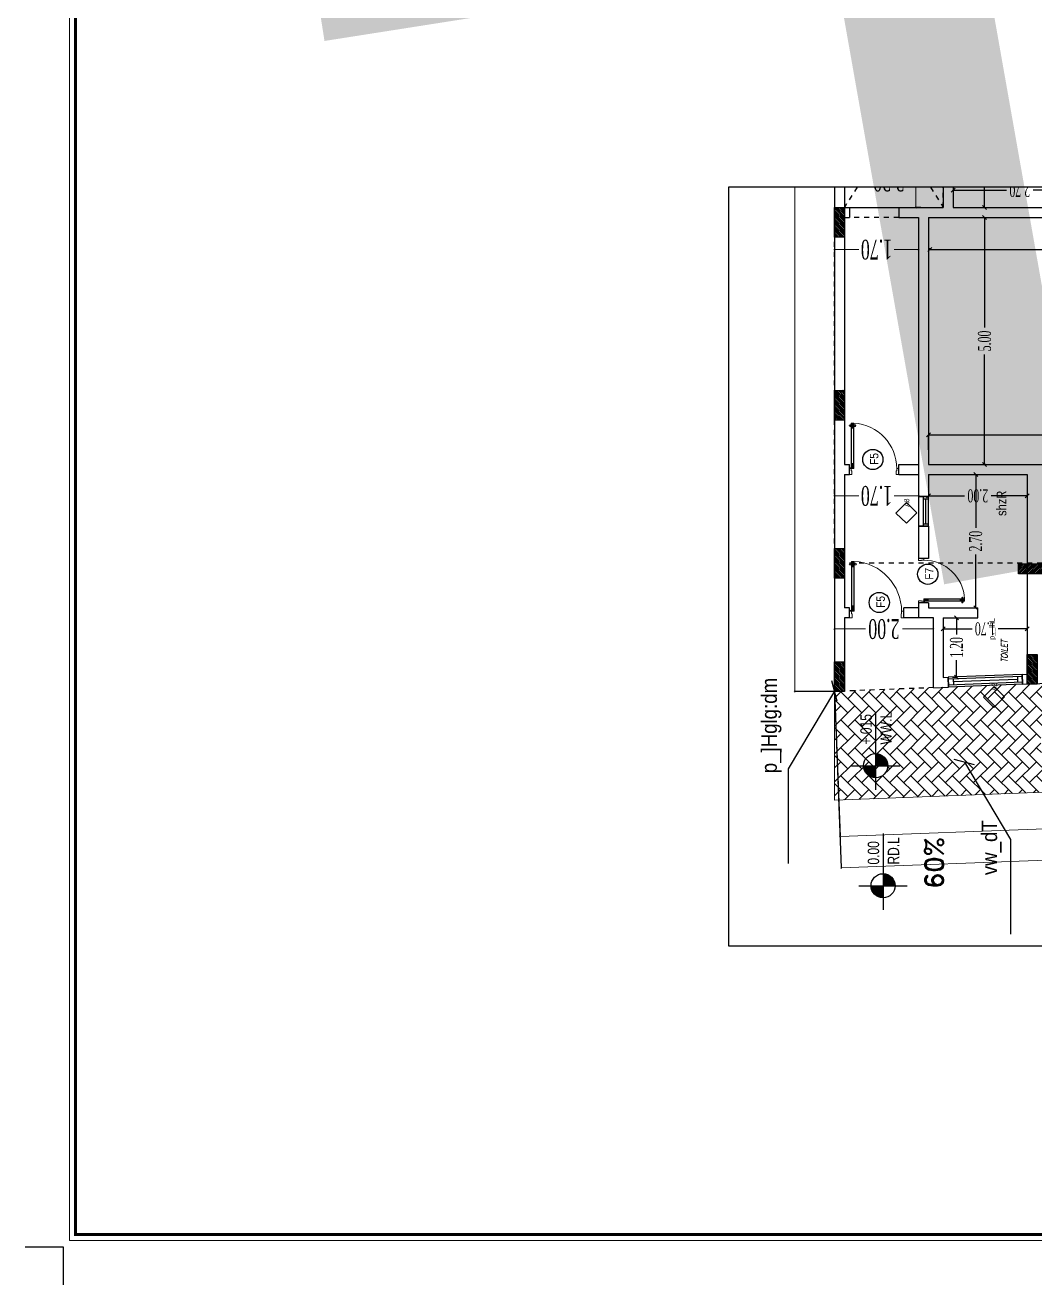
# Model space of a CAD drawing. Header units: metres. Extents: x -434 to 683, y -422 to -228.
# Drawn here: x -434.37 to -413.93, y -316.01 to -290.53 of the extents above; entities that cross this region are included whole.
import ezdxf
from ezdxf.enums import TextEntityAlignment as Align
from ezdxf.xclip import XClip

# ---------------------------------------------------------------- set-up
doc = ezdxf.new("R2010")
doc.units = ezdxf.units.M
doc.header["$MEASUREMENT"] = 0
doc.header["$XCLIPFRAME"] = 2
doc.header["$PDMODE"] = 34
doc.linetypes.add('DD', pattern=[0.2, 0.1, -0.1])
for name, color, linetype, lineweight in [('A-DOOR-FRAM', 31, 'Continuous', 25), ('Dimn Out', 6, 'Continuous', 9), ('door', 114, 'Continuous', 13), ('frame', 12, 'Continuous', 9), ('HACH', 8, 'Continuous', 5), ('Level', 255, 'Continuous', 5), ('Raseef', 225, 'Continuous', 13), ('walls', 7, 'Continuous', 35), ('Windows', 5, 'Continuous', 15)]:
    doc.layers.add(name, color=color, linetype=linetype, lineweight=lineweight)
for name, color, linetype in [('A-LVL', 3, 'Continuous'), ('Boundry Wall', 14, 'Continuous'), ('Columns', 41, 'Continuous'), ('Dim-inside', 1, 'Continuous'), ('DOOR$WIN', 5, 'Continuous'), ('Hand Rail', 42, 'Continuous'), ('LOGO', 7, 'Continuous'), ('TEXT', 4, 'Continuous'), ('Text Title', 3, 'Continuous'), ('TXT', 1, 'Continuous'), ('Viod', 10, 'Continuous'), ('WALL', 7, 'Continuous'), ('window', 5, 'Continuous')]:
    doc.layers.add(name, color=color, linetype=linetype)
doc.styles.add('ELAH-EN', font='arial.ttf', dxfattribs={"width": 0.75})
doc.styles.add('MP', font='xarb.shx', dxfattribs={"height": 200})
doc.styles.add('MUTLAQ - TEXT', font='ashraf.shx', dxfattribs={"height": 0.2})
doc.styles.add('NAMES', font='xarb.shx', dxfattribs={"width": 0.9, "height": 0.2})
doc.styles.add('Q', font='italict.shx', dxfattribs={"height": 0.18})
doc.styles.add('Romand_rahak', font='romand.shx')
doc.styles.add('style2', font='sosa.shx')
doc.styles.add('UTMAN', font='romantic.ttf', dxfattribs={"width": 0.6})
doc.dimstyles.new('DIM-IN', dxfattribs={"dimscale": 100, "dimtxt": 1.5, "dimasz": 0.5, "dimexe": 1, "dimexo": 1, "dimgap": 0.5, "dimtad": 1, "dimdec": 0, "dimzin": 0, "dimdsep": 46, "dimtxsty": 'style2', "dimblk1": 'ARCHTICK', "dimblk2": 'ARCHTICK', "dimsah": 1, "dimcen": 0.5, "dimdle": 1, "dimclrd": 62, "dimclre": 62, "dimclrt": 256, "dimadec": 0, "dimazin": 0, "dimtfac": 1, "dimtdec": 0, "dimtix": 1, "dimtofl": 0, "dimtmove": 2, "dimatfit": 3, "dimldrblk": 'ARCHTICK', "dimfxl": 1, "dimtolj": 1, "dimtzin": 0, "dimarcsym": 0})
doc.dimstyles.new('kamal 1', dxfattribs={"dimscale": 0.8, "dimtxt": 0.33, "dimasz": 0.1, "dimexe": 0, "dimexo": 0, "dimgap": 0.09, "dimtad": 0, "dimzin": 0, "dimdsep": 46, "dimtxsty": 'UTMAN', "dimblk": 'OBLIQUE', "dimcen": 0.09, "dimclrd": 252, "dimclre": 8, "dimclrt": 7, "dimadec": 0, "dimazin": 0, "dimtfac": 1, "dimtix": 1, "dimtofl": 0, "dimtmove": 1, "dimatfit": 3, "dimldrblk": 'OBLIQUE', "dimfxl": 1, "dimtolj": 1, "dimtzin": 0, "dimlwd": -1, "dimarcsym": 0})
doc.dimstyles.new('SD-12.5', dxfattribs={"dimtxt": 0.125, "dimasz": 0.125, "dimexe": 0.075, "dimexo": 0.025, "dimgap": 0.01, "dimtad": 1, "dimdec": 3, "dimlfac": 4, "dimzin": 0, "dimdsep": 46, "dimtxsty": 'MUTLAQ - TEXT', "dimblk1": 'OBLIQUE', "dimblk2": 'OBLIQUE', "dimsah": 1, "dimcen": -0.125, "dimdle": 0.075, "dimclrd": 8, "dimclre": 8, "dimclrt": 1, "dimadec": 0, "dimazin": 0, "dimtfac": 1, "dimtdec": 3, "dimtofl": 0, "dimtmove": 2, "dimatfit": 3, "dimldrblk": 'OBLIQUE', "dimfxl": 1, "dimtolj": 1, "dimtzin": 0, "dimarcsym": 0})
doc.dimstyles.new('UTMAN 77', dxfattribs={"dimscale": 0.8, "dimtxt": 0.1, "dimasz": 0.1, "dimexe": 0, "dimexo": 0, "dimgap": 0.09, "dimtad": 0, "dimzin": 0, "dimdsep": 46, "dimtxsty": 'UTMAN', "dimblk": 'OBLIQUE', "dimcen": 0.09, "dimclrd": 252, "dimclre": 8, "dimclrt": 7, "dimadec": 0, "dimazin": 0, "dimtfac": 1, "dimtix": 1, "dimtofl": 0, "dimtmove": 1, "dimatfit": 3, "dimldrblk": 'OBLIQUE', "dimfxl": 0.18, "dimtolj": 1, "dimtzin": 0, "dimlwd": -1, "dimarcsym": 0})

# ---------------------------------------------------------------- blocks, each defined once
blk = doc.blocks.new('door-1m-wall-15')
at = {"layer": 'door', "color": 211}
for p, q in [((-0.115, 1.003), (-0.092, 1.003)), ((-0.114, 0.973), (-0.092, 0.973)), ((-0.085, 0.938), (-0.085, 0.22)), ((-0.045, 0.938), (-0.045, 0.22)), ((-0.036, 1.003), (-0.014, 1.003)), ((-0.036, 0.973), (-0.014, 0.973)), ((-0.04, 0.22), (-0.09, 0.22)), ((-0.075, 0.12), (-0.075, 0.22)), ((-0.055, 0.12), (-0.055, 0.22))]:
    blk.add_line(p, q, dxfattribs=at)
at = {"layer": 'door'}
for p, q in [((-0.09, 1.038), (-0.04, 1.038)), ((-0.09, 0.12), (-0.09, 1.038)), ((-0.09, 0.938), (-0.04, 0.938)), ((-0.075, 0.938), (-0.075, 1.038)), ((-0.055, 0.938), (-0.055, 1.038)), ((-0.04, 1.038), (-0.04, 0.12)), ((-1.002, 0.01), (-1.002, 0.12)), ((-1.002, 0.12), (-0.962, 0.12)), ((-1.002, 0), (-1.002, 0.01)), ((-0.952, 0), (-1.002, 0)), ((-0.962, 0.115), (-0.962, 0.07)), ((-0.962, 0.07), (-0.952, 0.07)), ((-0.952, 0.07), (-0.952, 0)), ((-0.04, 0.12), (-0.09, 0.12)), ((-0.04, 0.07), (-0.05, 0.07)), ((-0.05, 0.07), (-0.05, 0)), ((-0.05, 0), (0, 0)), ((0, 0.12), (-0.04, 0.12)), ((-0.04, 0.12), (-0.04, 0.07)), ((0, 0), (0, 0.12))]:
    blk.add_line(p, q, dxfattribs=at)
at = {"layer": 'door', "extrusion": (0, 0, -1)}
for centre, major_axis, ratio, start_param, end_param in [((-0.04, 0.118), (-0.858, 0.338), 0.999989, -0.380468, 1.141397), ((-0.026, 0.133), (-0.00347, 0.00347), 1, 4.712389, 10.995574)]:
    blk.add_ellipse(centre, major_axis=major_axis, ratio=ratio, start_param=start_param, end_param=end_param, dxfattribs=at)
at = {"layer": 'door', "color": 211, "extrusion": (0, 0, -1)}
for centre, major_axis, start_param, end_param in [((-0.115, 0.988), (0.0106, 0.0106), 3.141593, 9.424778), ((-0.014, 0.988), (-0.0106, 0.0106), 4.712389, 10.995574)]:
    blk.add_ellipse(centre, major_axis=major_axis, ratio=1, start_param=start_param, end_param=end_param, dxfattribs=at)
blk = doc.blocks.new('_OBLIQUE')
at = {"color": 0, "linetype": 'ByBlock'}
blk.add_line((-0.5, -0.5), (0.5, 0.5), dxfattribs=at)
blk = doc.blocks.new('*D379')
at = {"layer": 'DEFPOINTS', "color": 0, "ltscale": 50, "transparency": 16777216}
for p in [(48838.183, 5016.112), (48838.183, 5016.112), (48838.183, 5013.912)]:
    blk.add_point(p, dxfattribs=at)
at = {"layer": 'Dimn Out', "color": 252, "ltscale": 50, "transparency": 16777216}
for p, q in [((48838.183, 5016.112), (48838.183, 5015.385)), ((48838.183, 5013.912), (48838.183, 5014.639))]:
    blk.add_line(p, q, dxfattribs=at)
at = {"layer": 'Dimn Out', "color": 252, "ltscale": 50, "transparency": 16777216, "xscale": 0.024, "yscale": 0.024, "zscale": 0.024}
for p, rotation in [((48838.183, 5016.112), 90), ((48838.183, 5013.912), 270)]:
    blk.add_blockref('_OBLIQUE', p, dxfattribs=dict(at, rotation=rotation))
at = {"layer": 'Dimn Out', "color": 7, "ltscale": 50, "transparency": 16777216, "insert": (48838.183, 5015.012), "char_height": 0.4, "attachment_point": 5, "rotation": 90, "style": 'UTMAN'}
blk.add_mtext('\\A1;2.20', dxfattribs=at)
blk = doc.blocks.new('*D380')
at = {"layer": 'DEFPOINTS', "color": 0, "ltscale": 50, "transparency": 16777216}
for p in [(48837.653, 5014.468), (48837.653, 5014.362), (48840.852, 5014.262)]:
    blk.add_point(p, dxfattribs=at)
at = {"layer": 'Dimn Out', "color": 8, "lineweight": -2, "ltscale": 50, "transparency": 16777216}
for p, q in [((48837.653, 5014.362), (48837.653, 5014.468)), ((48840.852, 5014.262), (48840.852, 5014.468))]:
    blk.add_line(p, q, dxfattribs=at)
at = {"layer": 'Dimn Out', "color": 252, "ltscale": 50, "transparency": 16777216}
for p, q in [((48837.653, 5014.468), (48838.882, 5014.468)), ((48840.852, 5014.468), (48839.623, 5014.468))]:
    blk.add_line(p, q, dxfattribs=at)
at = {"layer": 'Dimn Out', "color": 252, "ltscale": 50, "transparency": 16777216, "xscale": 0.024, "yscale": 0.024, "zscale": 0.024, "rotation": 180}
blk.add_blockref('_OBLIQUE', (48837.653, 5014.468), dxfattribs=at)
at = {"layer": 'Dimn Out', "color": 252, "ltscale": 50, "transparency": 16777216, "xscale": 0.024, "yscale": 0.024, "zscale": 0.024}
blk.add_blockref('_OBLIQUE', (48840.852, 5014.468), dxfattribs=at)
at = {"layer": 'Dimn Out', "color": 7, "ltscale": 50, "transparency": 16777216, "insert": (48839.253, 5014.468), "char_height": 0.4, "attachment_point": 5, "style": 'UTMAN'}
blk.add_mtext('\\A1;3.20', dxfattribs=at)
blk = doc.blocks.new('*D381')
at = {"layer": 'DEFPOINTS', "color": 0, "ltscale": 50, "transparency": 16777216}
for p in [(48836.805, 5016.112), (48836.805, 5016.112), (48836.805, 5014.412)]:
    blk.add_point(p, dxfattribs=at)
at = {"layer": 'Dimn Out', "color": 252, "ltscale": 50, "transparency": 16777216}
for p, q in [((48836.805, 5016.112), (48836.805, 5015.621)), ((48836.805, 5014.412), (48836.805, 5014.903))]:
    blk.add_line(p, q, dxfattribs=at)
at = {"layer": 'Dimn Out', "color": 252, "ltscale": 50, "transparency": 16777216, "xscale": 0.024, "yscale": 0.024, "zscale": 0.024}
for p, rotation in [((48836.805, 5016.112), 90), ((48836.805, 5014.412), 270)]:
    blk.add_blockref('_OBLIQUE', p, dxfattribs=dict(at, rotation=rotation))
at = {"layer": 'Dimn Out', "color": 7, "ltscale": 50, "transparency": 16777216, "insert": (48836.805, 5015.262), "char_height": 0.4, "attachment_point": 5, "rotation": 90, "style": 'UTMAN'}
blk.add_mtext('\\A1;1.70', dxfattribs=at)
blk = doc.blocks.new('*D382')
at = {"layer": 'DEFPOINTS', "color": 0, "ltscale": 50, "transparency": 16777216}
for p in [(48829.129, 5016.112), (48829.129, 5016.112), (48829.129, 5014.112)]:
    blk.add_point(p, dxfattribs=at)
at = {"layer": 'Dimn Out', "color": 252, "ltscale": 50, "transparency": 16777216}
for p, q in [((48829.129, 5016.112), (48829.129, 5015.485)), ((48829.129, 5014.112), (48829.129, 5014.739))]:
    blk.add_line(p, q, dxfattribs=at)
at = {"layer": 'Dimn Out', "color": 252, "ltscale": 50, "transparency": 16777216, "xscale": 0.024, "yscale": 0.024, "zscale": 0.024}
for p, rotation in [((48829.129, 5016.112), 90), ((48829.129, 5014.112), 270)]:
    blk.add_blockref('_OBLIQUE', p, dxfattribs=dict(at, rotation=rotation))
at = {"layer": 'Dimn Out', "color": 7, "ltscale": 50, "transparency": 16777216, "insert": (48829.129, 5015.112), "char_height": 0.4, "attachment_point": 5, "rotation": 90, "style": 'UTMAN'}
blk.add_mtext('\\A1;2.00', dxfattribs=at)
blk = doc.blocks.new('*D383')
at = {"layer": 'DEFPOINTS', "color": 0, "ltscale": 50, "transparency": 16777216}
for p in [(48831.822, 5016.112), (48831.822, 5016.112), (48831.822, 5014.412)]:
    blk.add_point(p, dxfattribs=at)
at = {"layer": 'Dimn Out', "color": 252, "ltscale": 50, "transparency": 16777216}
for p, q in [((48831.822, 5016.112), (48831.822, 5015.621)), ((48831.822, 5014.412), (48831.822, 5014.903))]:
    blk.add_line(p, q, dxfattribs=at)
at = {"layer": 'Dimn Out', "color": 252, "ltscale": 50, "transparency": 16777216, "xscale": 0.024, "yscale": 0.024, "zscale": 0.024}
for p, rotation in [((48831.822, 5016.112), 90), ((48831.822, 5014.412), 270)]:
    blk.add_blockref('_OBLIQUE', p, dxfattribs=dict(at, rotation=rotation))
at = {"layer": 'Dimn Out', "color": 7, "ltscale": 50, "transparency": 16777216, "insert": (48831.822, 5015.262), "char_height": 0.4, "attachment_point": 5, "rotation": 90, "style": 'UTMAN'}
blk.add_mtext('\\A1;1.70', dxfattribs=at)
blk = doc.blocks.new('*D404')
at = {"layer": 'DEFPOINTS', "color": 0, "transparency": 16777216}
for p in [(48837.653, 5013.075), (48837.653, 5013.075), (48839.353, 5013.075)]:
    blk.add_point(p, dxfattribs=at)
at = {"layer": 'Dim-inside', "color": 252, "transparency": 16777216}
for p, q in [((48837.653, 5013.075), (48838.242, 5013.075)), ((48839.353, 5013.075), (48838.764, 5013.075))]:
    blk.add_line(p, q, dxfattribs=at)
at = {"layer": 'Dim-inside', "color": 252, "transparency": 16777216, "xscale": 0.08000000000000002, "yscale": 0.08000000000000002, "zscale": 0.08000000000000002, "rotation": 180}
blk.add_blockref('_OBLIQUE', (48837.653, 5013.075), dxfattribs=at)
at = {"layer": 'Dim-inside', "color": 252, "transparency": 16777216, "xscale": 0.08000000000000002, "yscale": 0.08000000000000002, "zscale": 0.08000000000000002}
blk.add_blockref('_OBLIQUE', (48839.353, 5013.075), dxfattribs=at)
at = {"layer": 'Dim-inside', "color": 7, "transparency": 16777216, "insert": (48838.503, 5013.075), "char_height": 0.264, "attachment_point": 5, "style": 'UTMAN'}
blk.add_mtext('\\A1;1.70', dxfattribs=at)
blk = doc.blocks.new('*D405')
at = {"layer": 'DEFPOINTS', "color": 0, "transparency": 16777216}
for p in [(48838.003, 5013.712), (48838.003, 5013.712), (48838.003, 5011.012)]:
    blk.add_point(p, dxfattribs=at)
at = {"layer": 'Dim-inside', "color": 252, "transparency": 16777216}
for p, q in [((48838.003, 5013.712), (48838.003, 5012.633)), ((48838.003, 5011.012), (48838.003, 5012.091))]:
    blk.add_line(p, q, dxfattribs=at)
at = {"layer": 'Dim-inside', "color": 252, "transparency": 16777216, "xscale": 0.08000000000000002, "yscale": 0.08000000000000002, "zscale": 0.08000000000000002}
for p, rotation in [((48838.003, 5013.712), 90), ((48838.003, 5011.012), 270)]:
    blk.add_blockref('_OBLIQUE', p, dxfattribs=dict(at, rotation=rotation))
at = {"layer": 'Dim-inside', "color": 7, "transparency": 16777216, "insert": (48838.003, 5012.362), "char_height": 0.264, "attachment_point": 5, "rotation": 90, "style": 'UTMAN'}
blk.add_mtext('\\A1;2.70', dxfattribs=at)
blk = doc.blocks.new('*D409')
at = {"layer": 'DEFPOINTS', "color": 0, "transparency": 16777216}
for p in [(48832.453, 5013.075), (48832.453, 5013.057), (48837.453, 5013.075)]:
    blk.add_point(p, dxfattribs=at)
at = {"layer": 'Dim-inside', "color": 8, "lineweight": -2, "transparency": 16777216}
blk.add_line((48832.453, 5013.057), (48832.453, 5013.075), dxfattribs=at)
at = {"layer": 'Dim-inside', "color": 252, "transparency": 16777216}
for p, q in [((48832.453, 5013.075), (48834.682, 5013.075)), ((48837.453, 5013.075), (48835.223, 5013.075))]:
    blk.add_line(p, q, dxfattribs=at)
at = {"layer": 'Dim-inside', "color": 252, "transparency": 16777216, "xscale": 0.08000000000000002, "yscale": 0.08000000000000002, "zscale": 0.08000000000000002, "rotation": 180}
blk.add_blockref('_OBLIQUE', (48832.453, 5013.075), dxfattribs=at)
at = {"layer": 'Dim-inside', "color": 252, "transparency": 16777216, "xscale": 0.08000000000000002, "yscale": 0.08000000000000002, "zscale": 0.08000000000000002}
blk.add_blockref('_OBLIQUE', (48837.453, 5013.075), dxfattribs=at)
at = {"layer": 'Dim-inside', "color": 7, "transparency": 16777216, "insert": (48834.953, 5013.075), "char_height": 0.264, "attachment_point": 5, "style": 'UTMAN'}
blk.add_mtext('\\A1;5.00', dxfattribs=at)
blk = doc.blocks.new('*D410')
at = {"layer": 'DEFPOINTS', "color": 0, "transparency": 16777216}
for p in [(48836.832, 5014.181), (48836.805, 5005.912), (48837.232, 5005.912)]:
    blk.add_point(p, dxfattribs=at)
at = {"layer": 'Dim-inside', "color": 8, "lineweight": -2, "transparency": 16777216}
for p, q in [((48836.832, 5014.181), (48836.805, 5014.181)), ((48837.232, 5005.912), (48836.805, 5005.912))]:
    blk.add_line(p, q, dxfattribs=at)
at = {"layer": 'Dim-inside', "color": 252, "transparency": 16777216}
for p, q in [((48836.805, 5014.181), (48836.805, 5010.311)), ((48836.805, 5005.912), (48836.805, 5009.782))]:
    blk.add_line(p, q, dxfattribs=at)
at = {"layer": 'Dim-inside', "color": 252, "transparency": 16777216, "xscale": 0.08000000000000002, "yscale": 0.08000000000000002, "zscale": 0.08000000000000002}
for p, rotation in [((48836.805, 5014.181), 90), ((48836.805, 5005.912), 270)]:
    blk.add_blockref('_OBLIQUE', p, dxfattribs=dict(at, rotation=rotation))
at = {"layer": 'Dim-inside', "color": 7, "transparency": 16777216, "insert": (48836.805, 5010.047), "char_height": 0.264, "attachment_point": 5, "rotation": 90, "style": 'UTMAN'}
blk.add_mtext('\\A1;8.27', dxfattribs=at)
blk = doc.blocks.new('*D411')
at = {"layer": 'DEFPOINTS', "color": 0, "transparency": 16777216}
for p in [(48832.753, 5014.212), (48833.054, 5014.212), (48833.054, 5007.912)]:
    blk.add_point(p, dxfattribs=at)
at = {"layer": 'Dim-inside', "color": 8, "lineweight": -2, "transparency": 16777216}
blk.add_line((48832.753, 5014.212), (48833.054, 5014.212), dxfattribs=at)
at = {"layer": 'Dim-inside', "color": 252, "transparency": 16777216}
for p, q in [((48833.054, 5014.212), (48833.054, 5011.332)), ((48833.054, 5007.912), (48833.054, 5010.792))]:
    blk.add_line(p, q, dxfattribs=at)
at = {"layer": 'Dim-inside', "color": 252, "transparency": 16777216, "xscale": 0.08000000000000002, "yscale": 0.08000000000000002, "zscale": 0.08000000000000002}
for p, rotation in [((48833.054, 5014.212), 90), ((48833.054, 5007.912), 270)]:
    blk.add_blockref('_OBLIQUE', p, dxfattribs=dict(at, rotation=rotation))
at = {"layer": 'Dim-inside', "color": 7, "transparency": 16777216, "insert": (48833.054, 5011.062), "char_height": 0.264, "attachment_point": 5, "rotation": 90, "style": 'UTMAN'}
blk.add_mtext('\\A1;6.30', dxfattribs=at)
blk = doc.blocks.new('*D414')
at = {"layer": 'DEFPOINTS', "color": 0, "transparency": 16777216}
for p in [(48831.822, 5014.212), (48831.822, 5012.212), (48831.822, 5012.212)]:
    blk.add_point(p, dxfattribs=at)
at = {"layer": 'Dim-inside', "color": 252, "transparency": 16777216}
for p, q in [((48831.822, 5014.212), (48831.822, 5013.483)), ((48831.822, 5012.212), (48831.822, 5012.941))]:
    blk.add_line(p, q, dxfattribs=at)
at = {"layer": 'Dim-inside', "color": 252, "transparency": 16777216, "xscale": 0.08000000000000002, "yscale": 0.08000000000000002, "zscale": 0.08000000000000002}
for p, rotation in [((48831.822, 5014.212), 90), ((48831.822, 5012.212), 270)]:
    blk.add_blockref('_OBLIQUE', p, dxfattribs=dict(at, rotation=rotation))
at = {"layer": 'Dim-inside', "color": 7, "transparency": 16777216, "insert": (48831.822, 5013.212), "char_height": 0.264, "attachment_point": 5, "rotation": 90, "style": 'UTMAN'}
blk.add_mtext('\\A1;2.00', dxfattribs=at)
blk = doc.blocks.new('*D415')
at = {"layer": 'DEFPOINTS', "color": 0, "transparency": 16777216}
for p in [(48829.553, 5013.326), (48829.553, 5013.254), (48832.253, 5013.326)]:
    blk.add_point(p, dxfattribs=at)
at = {"layer": 'Dim-inside', "color": 8, "lineweight": -2, "transparency": 16777216}
for p, q in [((48829.553, 5013.326), (48829.553, 5013.254)), ((48832.253, 5013.326), (48832.253, 5013.254))]:
    blk.add_line(p, q, dxfattribs=at)
at = {"layer": 'Dim-inside', "color": 252, "transparency": 16777216}
for p, q in [((48829.553, 5013.254), (48830.632, 5013.254)), ((48832.253, 5013.254), (48831.174, 5013.254))]:
    blk.add_line(p, q, dxfattribs=at)
at = {"layer": 'Dim-inside', "color": 252, "transparency": 16777216, "xscale": 0.08000000000000002, "yscale": 0.08000000000000002, "zscale": 0.08000000000000002, "rotation": 180}
blk.add_blockref('_OBLIQUE', (48829.553, 5013.254), dxfattribs=at)
at = {"layer": 'Dim-inside', "color": 252, "transparency": 16777216, "xscale": 0.08000000000000002, "yscale": 0.08000000000000002, "zscale": 0.08000000000000002}
blk.add_blockref('_OBLIQUE', (48832.253, 5013.254), dxfattribs=at)
at = {"layer": 'Dim-inside', "color": 7, "transparency": 16777216, "insert": (48830.903, 5013.254), "char_height": 0.264, "attachment_point": 5, "style": 'UTMAN'}
blk.add_mtext('\\A1;2.70', dxfattribs=at)
blk = doc.blocks.new('*D416')
at = {"layer": 'DEFPOINTS', "color": 0, "transparency": 16777216}
for p in [(48828.153, 5013.727), (48828.153, 5013.641), (48829.353, 5013.661)]:
    blk.add_point(p, dxfattribs=at)
at = {"layer": 'Dim-inside', "color": 8, "lineweight": -2, "transparency": 16777216}
for p, q in [((48828.153, 5013.727), (48828.153, 5013.641)), ((48829.353, 5013.661), (48829.353, 5013.641))]:
    blk.add_line(p, q, dxfattribs=at)
at = {"layer": 'Dim-inside', "color": 252, "transparency": 16777216}
for p, q in [((48828.153, 5013.641), (48828.492, 5013.641)), ((48829.353, 5013.641), (48829.014, 5013.641))]:
    blk.add_line(p, q, dxfattribs=at)
at = {"layer": 'Dim-inside', "color": 252, "transparency": 16777216, "xscale": 0.08000000000000002, "yscale": 0.08000000000000002, "zscale": 0.08000000000000002, "rotation": 180}
blk.add_blockref('_OBLIQUE', (48828.153, 5013.641), dxfattribs=at)
at = {"layer": 'Dim-inside', "color": 252, "transparency": 16777216, "xscale": 0.08000000000000002, "yscale": 0.08000000000000002, "zscale": 0.08000000000000002}
blk.add_blockref('_OBLIQUE', (48829.353, 5013.641), dxfattribs=at)
at = {"layer": 'Dim-inside', "color": 7, "transparency": 16777216, "insert": (48828.753, 5013.641), "char_height": 0.264, "attachment_point": 5, "style": 'UTMAN'}
blk.add_mtext('\\A1;1.20', dxfattribs=at)
blk = doc.blocks.new('*D417')
at = {"layer": 'DEFPOINTS', "color": 0, "transparency": 16777216}
for p in [(48829.131, 5013.912), (48829.131, 5012.212), (48829.331, 5012.212)]:
    blk.add_point(p, dxfattribs=at)
at = {"layer": 'Dim-inside', "color": 252, "transparency": 16777216}
for p, q in [((48829.131, 5013.912), (48829.131, 5013.323)), ((48829.131, 5012.212), (48829.131, 5012.801))]:
    blk.add_line(p, q, dxfattribs=at)
at = {"layer": 'Dim-inside', "color": 8, "lineweight": -2, "transparency": 16777216}
blk.add_line((48829.331, 5012.212), (48829.131, 5012.212), dxfattribs=at)
at = {"layer": 'Dim-inside', "color": 252, "transparency": 16777216, "xscale": 0.08000000000000002, "yscale": 0.08000000000000002, "zscale": 0.08000000000000002}
for p, rotation in [((48829.131, 5013.912), 90), ((48829.131, 5012.212), 270)]:
    blk.add_blockref('_OBLIQUE', p, dxfattribs=dict(at, rotation=rotation))
at = {"layer": 'Dim-inside', "color": 7, "transparency": 16777216, "insert": (48829.131, 5013.062), "char_height": 0.264, "attachment_point": 5, "rotation": 90, "style": 'UTMAN'}
blk.add_mtext('\\A1;1.70', dxfattribs=at)
blk = doc.blocks.new('g col')
at = {"layer": 'Columns'}
h = blk.add_hatch(dxfattribs=at)
h.set_pattern_fill('ANSI31', color=1, scale=0.2)
h.set_pattern_definition([(45, (-46.67383, 345.15541), (-0.0176776695, 0.0176776695), [])])
h.paths.add_polyline_path([(0, 0), (0.6, 0), (0.6, -0.2), (0, -0.2)])
at = {"layer": 'Columns', "color": 1}
blk.add_lwpolyline([(0, 0), (0.6, 0), (0.6, -0.2), (0, -0.2)], close=True, dxfattribs=at)
blk = doc.blocks.new('g col1')
at = {"layer": 'WALL', "color": 1}
for p in [(-30.493, 0), (-28.202, 0), (-25.002, 0), (-21.302, 0), (-30.344, -3.902)]:
    blk.add_blockref('g col', p, dxfattribs=at)
at = {"layer": 'WALL', "color": 1, "rotation": 90}
blk.add_blockref('g col', (-28.111, -4.325), dxfattribs=at)
blk = doc.blocks.new('LEV1')
at = {"layer": 'TEXT'}
for points in [[(0, 210, 0.414214), (-210, 0), (0, 0)], [(210, 0), (0, 0), (0, -210, 0.414214)]]:
    blk.add_hatch(color=0, dxfattribs=at).paths.add_polyline_path(points)
at = {"layer": 'TEXT', "color": 0}
for p, q in [((0, 420), (0, -420)), ((912, 0), (-420, 0))]:
    blk.add_line(p, q, dxfattribs=at)
blk.add_circle((0, 0), 210, dxfattribs=at)
at = {"layer": 'TEXT', "color": 0, "style": 'ELAH-EN', "width": 0.75}
for tag, p in [('0000', (368, 186)), ('1111', (368, -515))]:
    blk.add_attdef(tag, p, '', height=200, dxfattribs=at)
blk = doc.blocks.new('win11')
at = {"layer": 'walls', "ltscale": 1.2}
for p, q in [((-0.55, 0.05), (-0.55, -0.15)), ((0.05, 0.05), (0.05, -0.15))]:
    blk.add_line(p, q, dxfattribs=at)
at = {"layer": 'window', "color": 5, "linetype": 'Continuous'}
for p, q in [((-0.55, 0.05), (0.05, 0.05)), ((-0.5, -0.05), (-0.5, 0.05)), ((-0.5, 0), (0, 0)), ((0, 0.05), (0, -0.05)), ((-0.55, -0.05), (0.05, -0.05)), ((0.05, -0.15), (-0.55, -0.15))]:
    blk.add_line(p, q, dxfattribs=at)
blk = doc.blocks.new('*D371')
at = {"layer": 'DEFPOINTS', "color": 0, "ltscale": 50, "transparency": 16777216}
for p in [(48857.862, 5016.918), (48827.862, 5016.112), (48857.862, 5016.112)]:
    blk.add_point(p, dxfattribs=at)
at = {"layer": 'Dimn Out', "color": 8, "lineweight": -2, "ltscale": 50, "transparency": 16777216}
for p, q in [((48827.862, 5016.112), (48827.862, 5016.918)), ((48857.862, 5016.112), (48857.862, 5016.918))]:
    blk.add_line(p, q, dxfattribs=at)
at = {"layer": 'Dimn Out', "color": 252, "ltscale": 50, "transparency": 16777216}
for p, q in [((48827.862, 5016.918), (48842.403, 5016.918)), ((48857.862, 5016.918), (48843.321, 5016.918))]:
    blk.add_line(p, q, dxfattribs=at)
at = {"layer": 'Dimn Out', "color": 252, "ltscale": 50, "transparency": 16777216, "xscale": 0.024, "yscale": 0.024, "zscale": 0.024, "rotation": 180}
blk.add_blockref('_OBLIQUE', (48827.862, 5016.918), dxfattribs=at)
at = {"layer": 'Dimn Out', "color": 252, "ltscale": 50, "transparency": 16777216, "xscale": 0.024, "yscale": 0.024, "zscale": 0.024}
blk.add_blockref('_OBLIQUE', (48857.862, 5016.918), dxfattribs=at)
at = {"layer": 'Dimn Out', "color": 7, "ltscale": 50, "transparency": 16777216, "insert": (48842.862, 5016.918), "char_height": 0.4, "attachment_point": 5, "style": 'UTMAN'}
blk.add_mtext('\\A1;30.00', dxfattribs=at)
blk = doc.blocks.new('A$C1f1d89b2')
at = {"layer": 'DOOR$WIN'}
for p, q in [((-0.16, 0), (-0.16, -1.5)), ((-0.04, 0), (-0.04, -1.5)), ((0, 0), (0, -1.5)), ((-0.16, -0.1), (-0.04, -0.1)), ((-0.1, -0.1), (-0.1, -1.4)), ((-0.16, -1.4), (-0.04, -1.4))]:
    blk.add_line(p, q, dxfattribs=at)
blk.add_lwpolyline([(-0.2, 0), (-0.2, -1.5)], dxfattribs=at)
at = {"layer": 'WALL', "lineweight": 30, "ltscale": 2}
for p, q in [((-0.2, 0), (0, 0)), ((-0.2, -1.5), (0, -1.5))]:
    blk.add_line(p, q, dxfattribs=at)
blk = doc.blocks.new('*D429')
at = {"layer": 'DEFPOINTS', "color": 0, "ltscale": 50, "transparency": 16777216}
for p in [(48824.925, 5016), (48827.862, 5016.112), (48828.22, 5006.719)]:
    blk.add_point(p, dxfattribs=at)
at = {"layer": 'Dimn Out', "color": 8, "lineweight": -2, "ltscale": 50, "transparency": 16777216}
for p, q in [((48827.862, 5016.112), (48824.925, 5016)), ((48828.22, 5006.719), (48825.283, 5006.607))]:
    blk.add_line(p, q, dxfattribs=at)
at = {"layer": 'Dimn Out', "color": 252, "ltscale": 50, "transparency": 16777216}
for p, q in [((48824.925, 5016), (48825.09, 5011.676)), ((48825.283, 5006.607), (48825.118, 5010.931))]:
    blk.add_line(p, q, dxfattribs=at)
at = {"layer": 'Dimn Out', "color": 252, "ltscale": 50, "transparency": 16777216, "xscale": 0.024, "yscale": 0.024, "zscale": 0.024}
for p, rotation in [((48824.925, 5016), 92.182858442349), ((48825.283, 5006.607), 272.182858442349)]:
    blk.add_blockref('_OBLIQUE', p, dxfattribs=dict(at, rotation=rotation))
at = {"layer": 'Dimn Out', "color": 7, "ltscale": 50, "transparency": 16777216, "insert": (48825.104, 5011.304), "char_height": 0.4, "attachment_point": 5, "rotation": 272.1829, "style": 'UTMAN'}
blk.add_mtext('\\A1;9.40', dxfattribs=at)
blk = doc.blocks.new('*D435')
at = {"layer": 'DEFPOINTS', "color": 0, "ltscale": 50, "transparency": 16777216}
for p in [(48827.862, 5016.112), (48824.649, 5006.583), (48828.22, 5006.719)]:
    blk.add_point(p, dxfattribs=at)
at = {"layer": 'Dimn Out', "color": 8, "lineweight": -2, "ltscale": 50, "transparency": 16777216}
for p, q in [((48827.862, 5016.112), (48824.291, 5015.976)), ((48828.22, 5006.719), (48824.649, 5006.583))]:
    blk.add_line(p, q, dxfattribs=at)
at = {"layer": 'Dimn Out', "color": 252, "ltscale": 50, "transparency": 16777216}
for p, q in [((48824.291, 5015.976), (48824.456, 5011.652)), ((48824.649, 5006.583), (48824.484, 5010.907))]:
    blk.add_line(p, q, dxfattribs=at)
at = {"layer": 'Dimn Out', "color": 252, "ltscale": 50, "transparency": 16777216, "xscale": 0.024, "yscale": 0.024, "zscale": 0.024}
for p, rotation in [((48824.291, 5015.976), 92.18306901139186), ((48824.649, 5006.583), 272.1830690113918)]:
    blk.add_blockref('_OBLIQUE', p, dxfattribs=dict(at, rotation=rotation))
at = {"layer": 'Dimn Out', "color": 7, "ltscale": 50, "transparency": 16777216, "insert": (48824.47, 5011.279), "char_height": 0.4, "attachment_point": 5, "rotation": 272.1831, "style": 'UTMAN'}
blk.add_mtext('\\A1;9.40', dxfattribs=at)
blk = doc.blocks.new('A$C7E5B4212')
at = {"layer": 'LOGO', "const_width": 0.05}
blk.add_lwpolyline([(0.832, 0.832), (41.132, 0.832), (41.132, 29.382), (0.832, 29.382)], close=True, dxfattribs=at)
at = {"layer": 'LOGO'}
blk.add_lwpolyline([(0, 0.632), (0.632, 0.632), (0.632, 0)], dxfattribs=at)
blk.add_lwpolyline([(0, 0.632), (0.632, 0.632), (0.632, 0)], dxfattribs=at)
blk = doc.blocks.new('vbnvbnvb')
at = {"layer": 'LOGO', "color": 240, "lineweight": -2}
for p, q in [((-5.152, 28.037), (-5.152, -9.08)), ((-5.152, -9.08), (47.142, -9.08))]:
    blk.add_line(p, q, dxfattribs=at)
at = {"layer": 'LOGO', "xscale": 1.291447376312877, "yscale": 1.291447376312877, "zscale": 1.291447376312877}
blk.add_blockref('A$C7E5B4212', (-6.098, -10.028), dxfattribs=at)
blk = doc.blocks.new('_ArchTick')
at = {"color": 0, "linetype": 'ByBlock', "const_width": 0.15}
blk.add_lwpolyline([(-0.5, -0.5), (0.5, 0.5)], dxfattribs=at)
blk = doc.blocks.new('dsdfs')
at = {"layer": 'HACH', "ltscale": 10}
h = blk.add_hatch(dxfattribs=at)
h.set_pattern_fill('AR-HBONE', color=256, scale=0.05)
h.set_pattern_definition([(45, (48783.47913, 5303.26055), (0, 0.28284271), [0.6, -0.2]), (135, (48783.62056, 5303.40197), (2e-17, 0.28284271), [0.6, -0.2])])
h.paths.add_polyline_path([(48828.409, 5005.928), (48828.413, 5005.928), (48828.31, 5006.649), (48828.306, 5006.649), (48828.3, 5006.689), (48828.295, 5006.729), (48828.299, 5006.729), (48828.197, 5007.451), (48828.189, 5007.449), (48828.183, 5007.489), (48828.191, 5007.491), (48828.179, 5007.812), (48828.156, 5008.405), (48828.099, 5009.904), (48828.091, 5010.107), (48828.034, 5011.606), (48828.007, 5012.305), (48827.95, 5013.804), (48827.938, 5014.112), (48827.87, 5015.897), (48827.862, 5016.112), (48825.661, 5016.112), (48826.03, 5006.419), (48826.824, 5003.087), (48829.196, 5002.624)])
h.paths.add_polyline_path([(48828.115, 5003.465), (48827.337, 5003.28), (48826.711, 5005.906), (48827.489, 5006.092)], flags=16)
h.paths.add_polyline_path([(48827.995, 5003.539), (48827.411, 5003.4), (48826.831, 5005.832), (48827.415, 5005.971)], flags=0)
h.paths.add_polyline_path([(48827.863, 5003.944), (48827.873, 5003.936), (48827.88, 5003.945)], flags=0)
h.paths.add_polyline_path([(48827.575, 5004.652), (48827.565, 5004.667), (48827.563, 5004.654)], flags=0)
h.paths.add_polyline_path([(48827.631, 5004.739), (48827.635, 5004.727), (48827.646, 5004.731)], flags=0)
h.paths.add_polyline_path([(48827.374, 5005.446), (48827.386, 5005.444), (48827.377, 5005.459)], flags=0)
h.paths.add_polyline_path([(48827.071, 5009.241), (48826.272, 5009.21), (48826.169, 5011.908), (48826.968, 5011.939)], flags=16)
h.paths.add_polyline_path([(48826.967, 5009.337), (48826.368, 5009.314), (48826.273, 5011.812), (48826.872, 5011.835)], flags=0)
h.paths.add_polyline_path([(48826.801, 5009.612), (48826.796, 5009.601), (48826.807, 5009.596)], flags=0)
h.paths.add_polyline_path([(48826.766, 5010.526), (48826.761, 5010.515), (48826.772, 5010.51)], flags=0)
h.paths.add_polyline_path([(48826.735, 5011.34), (48826.73, 5011.328), (48826.741, 5011.324)], flags=0)
at = {"layer": 'A-DOOR-FRAM', "linetype": 'DD'}
for p, q in [((48827.939, 5014.103), (48827.87, 5015.897)), ((48837.453, 5014.812), (48837.453, 5015.812)), ((48837.653, 5015.812), (48837.653, 5014.812))]:
    blk.add_line(p, q, dxfattribs=at)
at = {"layer": 'Boundry Wall'}
for p, q in [((48840.852, 5016.112), (48827.862, 5016.112)), ((48829.353, 5015.912), (48827.87, 5015.912)), ((48829.353, 5015.812), (48829.353, 5015.912)), ((48829.353, 5015.812), (48829.553, 5015.812)), ((48832.253, 5015.912), (48829.553, 5015.912)), ((48829.553, 5015.812), (48829.553, 5015.912)), ((48832.253, 5015.912), (48832.253, 5015.812)), ((48832.253, 5015.812), (48832.453, 5015.812)), ((48837.453, 5015.912), (48832.453, 5015.912)), ((48832.453, 5015.912), (48832.453, 5015.812)), ((48837.453, 5015.912), (48837.453, 5015.812)), ((48837.653, 5015.812), (48837.453, 5015.812)), ((48840.852, 5015.912), (48837.653, 5015.912)), ((48837.653, 5015.912), (48837.653, 5015.812)), ((48832.253, 5014.812), (48832.253, 5014.412)), ((48832.253, 5014.812), (48832.453, 5014.812)), ((48832.453, 5014.812), (48832.453, 5014.412)), ((48829.353, 5014.412), (48829.353, 5014.712)), ((48829.353, 5014.712), (48829.553, 5014.712)), ((48829.553, 5014.412), (48829.553, 5014.712))]:
    blk.add_line(p, q, dxfattribs=at)
at = {"layer": 'Boundry Wall', "flags": 128}
blk.add_lwpolyline([(48827.862, 5016.112), (48827.87, 5015.912)], dxfattribs=at)
at = {"layer": 'Raseef'}
for p in [(48826.03, 5006.419), (48827.871, 5016.112)]:
    blk.add_line(p, (48825.661, 5016.112), dxfattribs=at)
at = {"layer": 'Text Title'}
for points in [[(48831.265, 5014.658), (48831.479, 5014.445), (48831.688, 5014.654), (48831.47, 5014.868)], [(48827.539, 5012.888), (48827.752, 5012.675), (48827.962, 5012.884), (48827.743, 5013.097)]]:
    blk.add_lwpolyline(points, close=True, dxfattribs=at)
for centre in [(48832.555, 5015.336), (48829.662, 5015.206), (48830.233, 5014.225)]:
    blk.add_circle(centre, 0.205, dxfattribs=at)
at = {"layer": 'Viod', "linetype": 'DD'}
for p, q in [((48840.853, 5013.912), (48837.653, 5015.912)), ((48840.853, 5015.912), (48837.653, 5013.912))]:
    blk.add_line(p, q, dxfattribs=at)
blk.add_lwpolyline([(48855.86, 5016.112), (48855.86, 5016.112), (48856.138, 5010.234), (48857.142, 5005.995), (48843.553, 5003.459), (48843.553, 5008.712), (48839.553, 5008.712), (48839.553, 5004.512), (48834.153, 5004.512), (48834.153, 5005.712), (48830.456, 5005.712), (48830.456, 5016.111), (48837.653, 5016.114), (48837.653, 5013.912), (48840.853, 5013.912), (48840.85, 5016.115), (48855.856, 5016.109)], dxfattribs=at)
at = {"layer": 'WALL'}
for p, q in [((48837.453, 5014.812), (48837.453, 5014.412)), ((48837.653, 5014.812), (48837.453, 5014.812)), ((48837.653, 5014.812), (48837.653, 5013.912)), ((48829.653, 5014.412), (48829.353, 5014.412)), ((48829.653, 5014.212), (48829.553, 5014.212)), ((48829.653, 5014.212), (48829.653, 5014.412)), ((48831.203, 5014.412), (48830.553, 5014.412)), ((48830.553, 5014.212), (48830.553, 5014.412)), ((48831.203, 5014.212), (48830.553, 5014.212)), ((48831.203, 5014.212), (48831.203, 5014.412)), ((48837.453, 5014.412), (48831.803, 5014.412)), ((48831.803, 5014.212), (48831.803, 5014.412)), ((48832.253, 5014.212), (48831.803, 5014.212)), ((48837.453, 5014.212), (48832.453, 5014.212)), ((48837.453, 5014.212), (48837.453, 5013.912)), ((48827.938, 5014.112), (48829.353, 5014.112)), ((48828.15, 5013.812), (48827.95, 5013.804)), ((48829.353, 5013.912), (48828.146, 5013.912)), ((48839.553, 5013.912), (48837.653, 5013.912)), ((48839.353, 5013.712), (48837.653, 5013.712)), ((48829.353, 5013.212), (48829.553, 5013.212)), ((48828.207, 5012.313), (48828.007, 5012.305)), ((48832.253, 5012.212), (48828.211, 5012.212))]:
    blk.add_line(p, q, dxfattribs=at)
at = {"layer": 'WALL', "color": 0}
for p, q in [((48829.353, 5014.112), (48829.353, 5014.412)), ((48829.553, 5014.212), (48829.553, 5013.212)), ((48832.253, 5014.212), (48832.253, 5012.212)), ((48832.453, 5014.212), (48832.453, 5007.912)), ((48827.938, 5014.112), (48827.95, 5013.804)), ((48828.146, 5013.912), (48828.15, 5013.812)), ((48829.353, 5013.912), (48829.353, 5013.212)), ((48837.453, 5013.912), (48837.453, 5007.912)), ((48837.653, 5013.712), (48837.653, 5011.012)), ((48828.007, 5012.305), (48828.034, 5011.606)), ((48828.207, 5012.313), (48828.211, 5012.212))]:
    blk.add_line(p, q, dxfattribs=at)
at = {"layer": 'A-LVL', "color": 6}
ref = blk.add_blockref('LEV1', (48826.36, 5015.28), dxfattribs=dict(at, xscale=0.001162195019607368, yscale=0.001162195019607368, zscale=0.001162195019607368))
ref.add_attrib('1111', 'WW.L', (48826.788, 5014.953), dxfattribs={"layer": 'TEXT', "color": 6, "height": 0.2324, "style": 'ELAH-EN', "width": 0.75})
ref.add_attrib('0000', '+.015', (48826.788, 5015.358), dxfattribs={"layer": 'TEXT', "color": 6, "height": 0.2324, "style": 'ELAH-EN', "width": 0.75})
ref = blk.add_blockref('LEV1', (48823.931, 5015.129), dxfattribs=dict(at, xscale=0.001162195019607368, yscale=0.001162195019607368, zscale=0.001162195019607368))
ref.add_attrib('1111', 'RD.L', (48824.359, 5014.803), dxfattribs={"layer": 'TEXT', "color": 6, "height": 0.2324, "style": 'ELAH-EN', "width": 0.75})
ref.add_attrib('0000', '0.00', (48824.359, 5015.208), dxfattribs={"layer": 'TEXT', "color": 6, "height": 0.2324, "style": 'ELAH-EN', "width": 0.75})
at = {"layer": 'Boundry Wall', "rotation": 270}
for p, xscale, yscale, zscale in [((48829.353, 5015.812), -1.098145333039697, 1.098145333039697, 1.098145333039697), ((48832.253, 5015.812), -0.998313939126993, 0.998313939126993, 0.998313939126993)]:
    blk.add_blockref('door-1m-wall-15', p, dxfattribs=dict(at, xscale=xscale, yscale=yscale, zscale=zscale))
at = {"layer": 'door', "xscale": 0.8984825452142674, "yscale": 0.8984825452142674, "zscale": 0.8984825452142674, "rotation": 180}
blk.add_blockref('door-1m-wall-15', (48829.653, 5014.412), dxfattribs=at)
at = {"layer": 'WALL', "color": 1}
blk.add_blockref('g col1', (48858.355, 5016.112), dxfattribs=at)
at = {"layer": 'Windows', "xscale": -1, "rotation": 180}
blk.add_blockref('win11', (48831.753, 5014.262), dxfattribs=at)
at = {"layer": 'Windows', "rotation": 182.1830690114134}
blk.add_blockref('A$C1f1d89b2', (48828.007, 5012.305), dxfattribs=at)
at = {"layer": 'Level', "color": 7, "style": 'Romand_rahak'}
blk.add_text('60%%%', height=0.3817, dxfattribs=at).set_placement((48823.869, 5013.903))
at = {"layer": 'TEXT', "color": 6, "style": 'NAMES', "width": 0.9}
blk.add_text('vw_dT', height=0.3135, dxfattribs=at).set_placement((48824.145, 5012.822))
at = {"layer": 'Text Title', "style": 'NAMES', "width": 0.9}
for s, p in [('F5', (48829.673, 5015.178)), ('F5', (48832.565, 5015.309)), ('F7', (48830.244, 5014.198))]:
    blk.add_text(s, height=0.1714, dxfattribs=at).set_placement(p, align=Align.MIDDLE)
for s, p in [('A8', (48831.598, 5014.601)), ('A2', (48827.871, 5012.831))]:
    blk.add_text(s, height=0.0995, dxfattribs=at).set_placement(p)
at = {"layer": 'TXT', "color": 6, "style": 'NAMES', "width": 0.9}
for s, height, p in [('p_]Hglg:dm', 0.3135, (48826.207, 5017.279)), ('p__lhL', 0.1065, (48828.907, 5012.874))]:
    blk.add_text(s, height=height, dxfattribs=at).set_placement(p)
at = {"layer": 'TXT', "color": 6, "style": 'Q', "width": 0.85}
blk.add_text('TOILET', height=0.1267, dxfattribs=at).set_placement((48828.675, 5012.674), align=Align.MIDDLE)
at = {"layer": 'TXT', "color": 6, "ltscale": 50, "style": 'MP', "width": 0.85}
blk.add_text('shzR', height=0.198, dxfattribs=at).set_placement((48831.412, 5012.634))
at = {"layer": 'Dim-inside'}
for base, p1, p2, picture, middle in [((48831.822, 5012.212), (48831.822, 5014.212), (48831.822, 5012.212), '*D414', (48831.822, 5013.212)), ((48833.054, 5014.212), (48833.054, 5007.912), (48832.753, 5014.212), '*D411', (48833.054, 5011.062)), ((48836.805, 5005.912), (48836.832, 5014.181), (48837.232, 5005.912), '*D410', (48836.805, 5010.047)), ((48829.131, 5012.212), (48829.131, 5013.912), (48829.331, 5012.212), '*D417', (48829.131, 5013.062)), ((48838.003, 5013.712), (48838.003, 5011.012), (48838.003, 5013.712), '*D405', (48838.003, 5012.362))]:
    dim = blk.add_linear_dim(base=base, p1=p1, p2=p2, angle=270, dimstyle='kamal 1', dxfattribs=at)
    dim.commit()
    dim.dimension.update_dxf_attribs({"geometry": picture, "text_midpoint": middle})
for base, p1, p2, picture, middle in [((48828.153, 5013.641), (48829.353, 5013.661), (48828.153, 5013.727), '*D416', (48828.753, 5013.641)), ((48829.553, 5013.254), (48832.253, 5013.326), (48829.553, 5013.326), '*D415', (48830.903, 5013.254)), ((48832.453, 5013.075), (48837.453, 5013.075), (48832.453, 5013.057), '*D409', (48834.953, 5013.075)), ((48837.653, 5013.075), (48839.353, 5013.075), (48837.653, 5013.075), '*D404', (48838.503, 5013.075))]:
    dim = blk.add_linear_dim(base=base, p1=p1, p2=p2, dimstyle='kamal 1', dxfattribs=at)
    dim.commit()
    dim.dimension.update_dxf_attribs({"geometry": picture, "text_midpoint": middle})
at = {"layer": 'Dimn Out', "color": 6, "ltscale": 50}
for base, p1, p2, picture, middle in [((48857.862, 5016.918), (48827.862, 5016.112), (48857.862, 5016.112), '*D371', (48842.862, 5016.918)), ((48837.653, 5014.468), (48840.852, 5014.262), (48837.653, 5014.362), '*D380', (48839.253, 5014.468))]:
    dim = blk.add_linear_dim(base=base, p1=p1, p2=p2, dimstyle='UTMAN 77', override={"dimtxt": 0.5, "dimasz": 0.03}, dxfattribs=at)
    dim.commit()
    dim.dimension.update_dxf_attribs({"geometry": picture, "text_midpoint": middle})
for p1, p2, distance, picture, middle in [((48827.862, 5016.112), (48828.22, 5006.719), -3.574, '*D435', (48824.47, 5011.279)), ((48828.22, 5006.719), (48827.862, 5016.112), 2.939, '*D429', (48825.104, 5011.304))]:
    dim = blk.add_aligned_dim(p1=p1, p2=p2, distance=distance, dimstyle='UTMAN 77', override={"dimtxt": 0.5, "dimasz": 0.03}, dxfattribs=at)
    dim.commit()
    dim.dimension.update_dxf_attribs({"geometry": picture, "text_midpoint": middle})
for base, p1, p2, picture, middle in [((48829.129, 5016.112), (48829.129, 5014.112), (48829.129, 5016.112), '*D382', (48829.129, 5015.112)), ((48831.822, 5016.112), (48831.822, 5014.412), (48831.822, 5016.112), '*D383', (48831.822, 5015.262)), ((48836.805, 5016.112), (48836.805, 5014.412), (48836.805, 5016.112), '*D381', (48836.805, 5015.262)), ((48838.183, 5016.112), (48838.183, 5013.912), (48838.183, 5016.112), '*D379', (48838.183, 5015.012))]:
    dim = blk.add_linear_dim(base=base, p1=p1, p2=p2, angle=270, dimstyle='UTMAN 77', override={"dimtxt": 0.5, "dimasz": 0.03}, dxfattribs=at)
    dim.commit()
    dim.dimension.update_dxf_attribs({"geometry": picture, "text_midpoint": middle})
at = {"layer": 'Hand Rail'}
for points in [[(48827.871, 5016.112), (48826.295, 5017.048), (48824.38, 5017.048)], [(48826.431, 5013.484), (48824.865, 5012.548), (48822.95, 5012.548)]]:
    blk.add_leader(points, dimstyle='SD-12.5', override={"dimtxt": 0.2, "dimasz": 0.3, "dimtad": 0, "dimdec": 2, "dimlfac": 1, "dimclrt": 4, "dimtdec": 2, "dimfxl": 0.18, "dimfxlon": 1}, dxfattribs=at)

msp = doc.modelspace()

# ---------------------------------------------------------------- block references
ref = msp.add_blockref('dsdfs', (4598.125, -49131.87), dxfattribs=dict(rotation=89.99999999999999))
XClip(ref).set_block_clipping_path([(48822.7169072935, 4993.6395787429), (48838.0635767847, 5018.2612344269)])
at = {"layer": 'frame', "color": 0, "xscale": 0.9446196544972835, "yscale": 0.9446196544972835, "zscale": 0.9446196544972835}
msp.add_blockref('vbnvbnvb', (-428.608, -306.54), dxfattribs=at)

# ---------------------------------------------------------------- leaders
at = {"layer": 'WALL'}
for points in [[(-414.572, -287.173, 0), (-408.325, -291.725, 0), (-413.695, -291.617, 0)], [(-416.755, -287.653, 0), (-417.048, -288.072, 0), (-418.018, -288.072, 0)]]:
    msp.add_leader(points, dimstyle='DIM-IN', override={"dimasz": 0.2, "dimgap": 0.09, "dimtad": 0, "dimclrd": 7}, dxfattribs=at)

doc.saveas('drawing.dxf')
